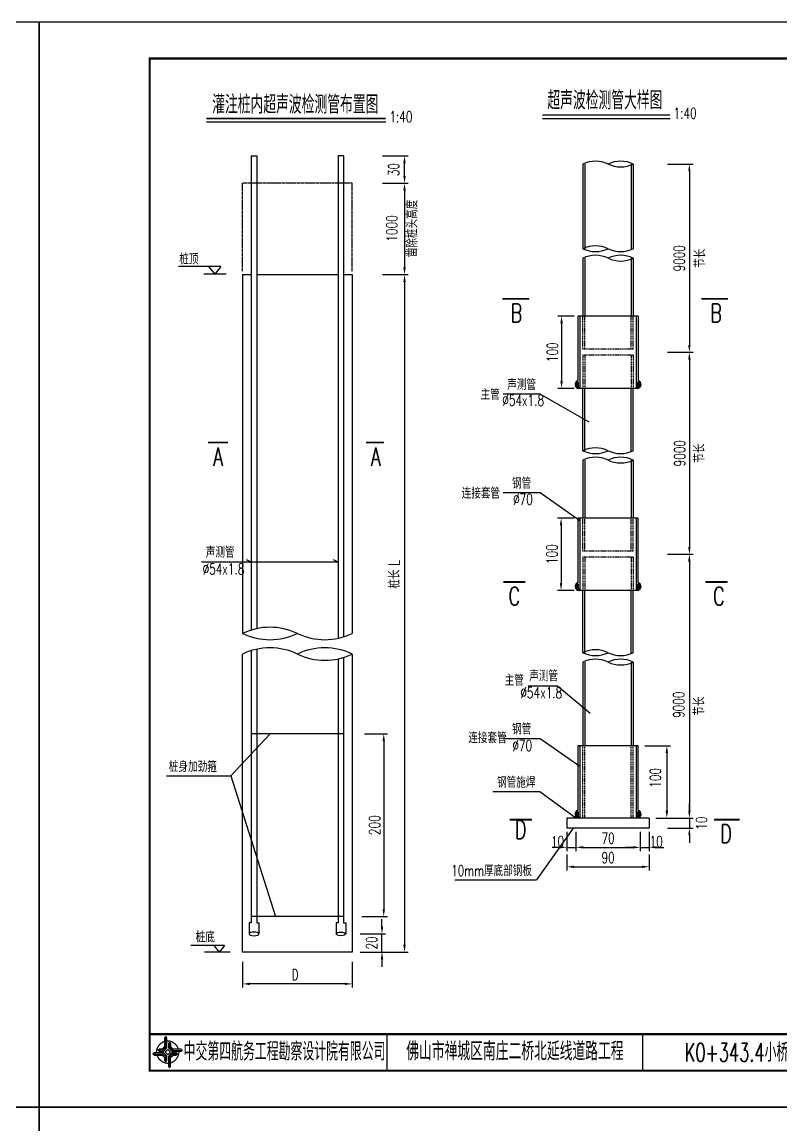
# Model space of a CAD drawing. Header units: millimetres. Extents: x -51 to 12129, y -1309 to -715.
# Drawn here: x 2044.6 to 2252.4, y -1016.5 to -714.7 of the extents above; entities that cross this region are included whole.
import ezdxf
from ezdxf.enums import TextEntityAlignment as Align

# ---------------------------------------------------------------- set-up
doc = ezdxf.new("R2010")
doc.units = ezdxf.units.MM
doc.header["$LTSCALE"] = 0.25
doc.linetypes.add('HIDDEN', pattern=[0.375, 0.25, -0.125])
for name, color, linetype in [('D', 4, 'Continuous'), ('lk', 1, 'Continuous'), ('图框', 7, 'Continuous'), ('尺寸', 7, 'Continuous'), ('尺寸标注', 2, 'Continuous'), ('文字', 7, 'Continuous'), ('文字字符', 7, 'Continuous'), ('标注', 4, 'Continuous'), ('粗', 3, 'Continuous')]:
    doc.layers.add(name, color=color, linetype=linetype)
doc.styles.get("Standard").update_dxf_attribs({"font": 'simplex1.shx', "width": 0.7, "bigfont": 'hztxt.shx'})
doc.dimstyles.new('比例1：40', dxfattribs={"dimscale": 0, "dimtxt": 3, "dimasz": 2, "dimexe": 1, "dimexo": 1, "dimgap": 1, "dimtad": 1, "dimlfac": 4, "dimzin": 13, "dimdsep": 46, "dimtxsty": 'Standard', "dimblk2": 'DIM', "dimcen": -0.09, "dimclrd": 256, "dimclre": 256, "dimclrt": 7, "dimaunit": 1, "dimadec": 5, "dimazin": 0, "dimtfac": 0.0005, "dimtix": 1, "dimtmove": 2, "dimatfit": 3, "dimfxl": 0, "dimtolj": 1, "dimtzin": 13, "dimarcsym": 0})

# ---------------------------------------------------------------- blocks, each defined once
blk = doc.blocks.new('tb')
at = {"lineweight": -3}
h = blk.add_hatch(color=256, dxfattribs=at)
h.paths.add_polyline_path([(-1.23, -0.13), (-3.78, -0.14), (-4.14, -0.41), (-1.4, -0.44), (-0.56, -1.24), (-0.54, -2.62), (-0.27, -2.2), (-0.26, -1.06)])
h.paths.add_polyline_path([(0.13, -1.08), (0.14, -3.86), (0.41, -4.26), (0.44, -1.24), (1.25, -0.43), (2.66, -0.43), (2.26, -0.16), (1.07, -0.15)])
h.paths.add_polyline_path([(1.08, 0.3), (3.62, 0.3), (4.02, 0.56), (1.25, 0.57), (0.43, 1.39), (0.43, 2.8), (0.16, 2.41), (0.15, 1.24)])
h.paths.add_polyline_path([(-0.28, 1.21), (-0.28, 3.99), (-0.56, 4.39), (-0.57, 1.41), (-1.38, 0.6), (-2.74, 0.56), (-2.33, 0.3), (-1.2, 0.29)])
for p, q in [((-0.56, 4.39), (-0.57, 1.41)), ((-1.38, 0.6), (-2.74, 0.56)), ((-0.57, 1.41), (-1.38, 0.6)), ((0.43, 2.8), (0.43, 1.39)), ((0.43, 1.39), (1.25, 0.57)), ((1.25, 0.57), (4.02, 0.56)), ((-4.14, -0.41), (-1.4, -0.44)), ((-1.4, -0.44), (-0.56, -1.24)), ((-0.56, -1.24), (-0.54, -2.62)), ((0.41, -4.26), (0.44, -1.24)), ((0.44, -1.24), (1.25, -0.43)), ((1.25, -0.43), (2.66, -0.43))]:
    blk.add_line(p, q, dxfattribs=at)
at = {"lineweight": -3, "const_width": 0.35, "flags": 128}
for points in [[(-0.9, 3.02, 0.324167), (-3.16, -0.14)], [(2.88, 0.92, 0.324403), (-0.24, 3.15)], [(0.75, -2.86, 0.325418), (3.02, 0.26)], [(-2.98, -0.76, 0.322976), (0.14, -2.98)]]:
    blk.add_lwpolyline(points, format="xyb", dxfattribs=at)
at = {"lineweight": -3, "flags": 128}
for points in [[(-0.9, 3.99), (-0.9, 1.58), (-1.53, 0.91), (-2.34, 0.91), (-2.74, 0.56), (-2.33, 0.3), (-1.2, 0.29), (-0.28, 1.21), (-0.28, 3.99), (-0.56, 4.39)], [(-0.04, 0.77), (0.68, 0.04), (-0.04, -0.69), (-0.77, 0.05)], [(3.62, 0.92), (1.43, 0.92), (0.77, 1.54), (0.77, 2.38), (0.43, 2.8), (0.16, 2.41), (0.15, 1.24), (1.08, 0.3), (3.62, 0.3), (4.02, 0.56)], [(-3.73, -0.76), (-1.54, -0.76), (-0.89, -1.39), (-0.89, -2.21), (-0.54, -2.62), (-0.27, -2.2), (-0.26, -1.06), (-1.23, -0.13), (-3.78, -0.14), (-4.14, -0.41)], [(0.75, -3.85), (0.75, -1.43), (1.4, -0.78), (2.26, -0.78), (2.66, -0.43), (2.26, -0.16), (1.07, -0.15), (0.13, -1.08), (0.14, -3.86), (0.41, -4.26)]]:
    blk.add_lwpolyline(points, close=True, dxfattribs=at)
blk = doc.blocks.new('*D2475')
at = {"layer": 'Defpoints', "color": 0}
for p in [(2104.99, -969.2), (2134.99, -969.2), (2104.99, -977.9)]:
    blk.add_point(p, dxfattribs=at)
at = {"layer": '标注', "lineweight": -2}
for p, q in [((2104.99, -971.9), (2104.99, -978.9)), ((2134.99, -971.9), (2134.99, -978.9)), ((2132.99, -977.9), (2106.99, -977.9))]:
    blk.add_line(p, q, dxfattribs=at)
at = {"layer": '标注'}
for points in [[(2106.99, -977.57), (2106.99, -978.23), (2104.99, -977.9)], [(2132.99, -977.57), (2132.99, -978.23), (2134.99, -977.9)]]:
    blk.add_solid(points, dxfattribs=at)
at = {"layer": '标注', "color": 7, "insert": (2119.38, -975.38), "char_height": 3, "attachment_point": 5}
blk.add_mtext('\\A1;D', dxfattribs=at)
blk = doc.blocks.new('DIM')
blk.add_lwpolyline([(-1, -0.1, 0.2, 0, 0), (0, 0, 0, 0, 0)], format="xyseb")
blk = doc.blocks.new('*D2442')
at = {"layer": 'Defpoints', "color": 0}
for p in [(2137.88, -758.79), (2138.65, -783.79), (2149.32, -783.79)]:
    blk.add_point(p, dxfattribs=at)
at = {"layer": '标注', "lineweight": -2}
for p, q in [((2143.32, -758.79), (2150.32, -758.79)), ((2149.32, -760.79), (2149.32, -781.79)), ((2143.32, -783.79), (2150.32, -783.79))]:
    blk.add_line(p, q, dxfattribs=at)
at = {"layer": '标注'}
for points in [[(2148.99, -760.79), (2149.65, -760.79), (2149.32, -758.79)], [(2148.99, -781.79), (2149.65, -781.79), (2149.32, -783.79)]]:
    blk.add_solid(points, dxfattribs=at)
blk = doc.blocks.new('*D2443')
at = {"layer": 'Defpoints', "color": 0}
for p in [(2134.82, -964.2), (2143.15, -964.2), (2134.92, -969.2)]:
    blk.add_point(p, dxfattribs=at)
at = {"layer": '标注', "lineweight": -2}
for p, q in [((2143.15, -962.2), (2143.15, -960.2)), ((2137.15, -964.2), (2144.15, -964.2)), ((2143.15, -969.2), (2143.15, -964.2)), ((2137.15, -969.2), (2144.15, -969.2)), ((2143.15, -971.2), (2143.15, -973.2))]:
    blk.add_line(p, q, dxfattribs=at)
at = {"layer": '标注'}
for points in [[(2142.82, -962.2), (2143.49, -962.2), (2143.15, -964.2)], [(2142.82, -971.2), (2143.49, -971.2), (2143.15, -969.2)]]:
    blk.add_solid(points, dxfattribs=at)
at = {"layer": '标注', "color": 7, "insert": (2140.31, -966.7), "char_height": 3, "attachment_point": 5, "rotation": 90}
blk.add_mtext('\\A1;20', dxfattribs=at)
blk = doc.blocks.new('*D2444')
at = {"layer": 'Defpoints', "color": 0}
for p in [(2138.65, -783.79), (2139.28, -969.2), (2149.32, -969.2)]:
    blk.add_point(p, dxfattribs=at)
at = {"layer": '标注', "lineweight": -2}
for p, q in [((2143.32, -783.79), (2150.32, -783.79)), ((2149.32, -785.79), (2149.32, -967.2)), ((2143.32, -969.2), (2150.32, -969.2))]:
    blk.add_line(p, q, dxfattribs=at)
at = {"layer": '标注'}
for points in [[(2148.99, -785.79), (2149.65, -785.79), (2149.32, -783.79)], [(2148.99, -967.2), (2149.65, -967.2), (2149.32, -969.2)]]:
    blk.add_solid(points, dxfattribs=at)
at = {"layer": '标注', "color": 7, "insert": (2146.82, -876.5), "char_height": 3, "attachment_point": 5, "rotation": 90}
blk.add_mtext('\\A1;  ', dxfattribs=at)
blk = doc.blocks.new('*D2445')
at = {"layer": 'Defpoints', "color": 0}
for p in [(2137.78, -751.29), (2149.32, -751.29), (2137.88, -758.79)]:
    blk.add_point(p, dxfattribs=at)
at = {"layer": '标注', "lineweight": -2}
for p, q in [((2143.32, -751.29), (2150.32, -751.29)), ((2149.32, -756.79), (2149.32, -753.29)), ((2143.32, -758.79), (2150.32, -758.79))]:
    blk.add_line(p, q, dxfattribs=at)
at = {"layer": '标注'}
for points in [[(2148.99, -753.29), (2149.65, -753.29), (2149.32, -751.29)], [(2148.99, -756.79), (2149.65, -756.79), (2149.32, -758.79)]]:
    blk.add_solid(points, dxfattribs=at)
at = {"layer": '标注', "color": 7, "insert": (2146.34, -755.04), "char_height": 3, "attachment_point": 5, "rotation": 90}
blk.add_mtext('\\A1;30', dxfattribs=at)
blk = doc.blocks.new('*D2446')
at = {"layer": 'Defpoints', "color": 0}
for p in [(2137.37, -909.45), (2132.64, -959.45), (2143.63, -959.45)]:
    blk.add_point(p, dxfattribs=at)
at = {"layer": '标注', "lineweight": -2}
for p, q in [((2138.37, -909.45), (2144.63, -909.45)), ((2143.63, -911.45), (2143.63, -957.45)), ((2137.63, -959.45), (2144.63, -959.45))]:
    blk.add_line(p, q, dxfattribs=at)
at = {"layer": '标注'}
for points in [[(2143.3, -911.45), (2143.97, -911.45), (2143.63, -909.45)], [(2143.3, -957.45), (2143.97, -957.45), (2143.63, -959.45)]]:
    blk.add_solid(points, dxfattribs=at)
at = {"layer": '标注', "color": 7, "insert": (2141.13, -934.45), "char_height": 3, "attachment_point": 5, "rotation": 90}
blk.add_mtext('\\A1;200', dxfattribs=at)
blk = doc.blocks.new('*D2447')
at = {"layer": 'Defpoints', "color": 0}
for p in [(2216.11, -753.51), (2216.11, -805.02), (2227.3, -805.02)]:
    blk.add_point(p, dxfattribs=at)
at = {"layer": '标注', "lineweight": -2}
for p, q in [((2221.3, -753.51), (2228.3, -753.51)), ((2227.3, -755.51), (2227.3, -803.02)), ((2221.3, -805.02), (2228.3, -805.02))]:
    blk.add_line(p, q, dxfattribs=at)
at = {"layer": '标注'}
for points in [[(2226.97, -755.51), (2227.63, -755.51), (2227.3, -753.51)], [(2226.97, -803.02), (2227.63, -803.02), (2227.3, -805.02)]]:
    blk.add_solid(points, dxfattribs=at)
at = {"layer": '标注', "color": 7, "insert": (2224.54, -779.31), "char_height": 3, "attachment_point": 5, "rotation": 90}
blk.add_mtext('\\A1;9000', dxfattribs=at)
blk = doc.blocks.new('*D2448')
at = {"layer": 'Defpoints', "color": 0}
for p in [(2216.11, -805.02), (2213.91, -860.3), (2227.3, -860.3)]:
    blk.add_point(p, dxfattribs=at)
at = {"layer": '标注', "lineweight": -2}
for p, q in [((2221.3, -805.02), (2228.3, -805.02)), ((2227.3, -807.02), (2227.3, -858.3)), ((2221.3, -860.3), (2228.3, -860.3))]:
    blk.add_line(p, q, dxfattribs=at)
at = {"layer": '标注'}
for points in [[(2226.97, -807.02), (2227.63, -807.02), (2227.3, -805.02)], [(2226.97, -858.3), (2227.63, -858.3), (2227.3, -860.3)]]:
    blk.add_solid(points, dxfattribs=at)
at = {"layer": '标注', "color": 7, "insert": (2224.64, -832.66), "char_height": 3, "attachment_point": 5, "rotation": 90}
blk.add_mtext('\\A1;9000', dxfattribs=at)
blk = doc.blocks.new('*D2449')
at = {"layer": 'Defpoints', "color": 0}
for p in [(2213.91, -860.3), (2217.14, -932.52), (2227.3, -932.52)]:
    blk.add_point(p, dxfattribs=at)
at = {"layer": '标注', "lineweight": -2}
for p, q in [((2221.3, -860.3), (2228.3, -860.3)), ((2227.3, -862.3), (2227.3, -930.52)), ((2221.3, -932.52), (2228.3, -932.52))]:
    blk.add_line(p, q, dxfattribs=at)
at = {"layer": '标注'}
for points in [[(2226.97, -862.3), (2227.63, -862.3), (2227.3, -860.3)], [(2226.97, -930.52), (2227.63, -930.52), (2227.3, -932.52)]]:
    blk.add_solid(points, dxfattribs=at)
at = {"layer": '标注', "color": 7, "insert": (2224.4, -901.5), "char_height": 3, "attachment_point": 5, "rotation": 90}
blk.add_mtext('\\A1;9000', dxfattribs=at)
blk = doc.blocks.new('*D2450')
at = {"layer": 'Defpoints', "color": 0}
for p in [(2217.14, -932.52), (2217.06, -935.27), (2227.3, -935.27)]:
    blk.add_point(p, dxfattribs=at)
at = {"layer": '标注', "lineweight": -2}
for p, q in [((2227.3, -930.52), (2227.3, -928.52)), ((2221.3, -932.52), (2228.3, -932.52)), ((2227.3, -932.52), (2227.3, -935.27)), ((2221.3, -935.27), (2228.3, -935.27)), ((2227.3, -937.27), (2227.3, -939.27))]:
    blk.add_line(p, q, dxfattribs=at)
at = {"layer": '标注'}
for points in [[(2226.97, -930.52), (2227.63, -930.52), (2227.3, -932.52)], [(2226.97, -937.27), (2227.63, -937.27), (2227.3, -935.27)]]:
    blk.add_solid(points, dxfattribs=at)
at = {"layer": '标注', "color": 7, "insert": (2230.62, -933.9), "char_height": 3, "attachment_point": 5, "rotation": 90}
blk.add_mtext('\\A1;10', dxfattribs=at)
blk = doc.blocks.new('*D2451')
at = {"layer": 'Defpoints', "color": 0}
for p in [(2196.79, -850.4), (2192.18, -870.2), (2196.79, -870.2)]:
    blk.add_point(p, dxfattribs=at)
at = {"layer": '标注', "lineweight": -2}
for p, q in [((2195.79, -850.4), (2191.18, -850.4)), ((2192.18, -852.4), (2192.18, -868.2)), ((2195.79, -870.2), (2191.18, -870.2))]:
    blk.add_line(p, q, dxfattribs=at)
at = {"layer": '标注'}
for points in [[(2191.84, -852.4), (2192.51, -852.4), (2192.18, -850.4)], [(2191.84, -868.2), (2192.51, -868.2), (2192.18, -870.2)]]:
    blk.add_solid(points, dxfattribs=at)
at = {"layer": '标注', "color": 7, "insert": (2189.68, -860.3), "char_height": 3, "attachment_point": 5, "rotation": 90}
blk.add_mtext('\\A1;100', dxfattribs=at)
blk = doc.blocks.new('*D2452')
at = {"layer": 'Defpoints', "color": 0}
for p in [(2196.79, -795.12), (2192.31, -814.92), (2196.79, -814.92)]:
    blk.add_point(p, dxfattribs=at)
at = {"layer": '标注', "lineweight": -2}
for p, q in [((2195.79, -795.12), (2191.31, -795.12)), ((2192.31, -797.12), (2192.31, -812.92)), ((2195.79, -814.92), (2191.31, -814.92))]:
    blk.add_line(p, q, dxfattribs=at)
at = {"layer": '标注'}
for points in [[(2191.98, -797.12), (2192.65, -797.12), (2192.31, -795.12)], [(2191.98, -812.92), (2192.65, -812.92), (2192.31, -814.92)]]:
    blk.add_solid(points, dxfattribs=at)
at = {"layer": '标注', "color": 7, "insert": (2189.81, -805.02), "char_height": 3, "attachment_point": 5, "rotation": 90}
blk.add_mtext('\\A1;100', dxfattribs=at)
blk = doc.blocks.new('*D2453')
at = {"layer": 'Defpoints', "color": 0}
for p in [(2213.29, -912.72), (2217.14, -932.52), (2221.13, -932.52)]:
    blk.add_point(p, dxfattribs=at)
at = {"layer": '标注', "lineweight": -2}
for p, q in [((2215.13, -912.72), (2222.13, -912.72)), ((2221.13, -914.72), (2221.13, -930.52)), ((2218.14, -932.52), (2222.13, -932.52))]:
    blk.add_line(p, q, dxfattribs=at)
at = {"layer": '标注'}
for points in [[(2220.8, -914.72), (2221.47, -914.72), (2221.13, -912.72)], [(2220.8, -930.52), (2221.47, -930.52), (2221.13, -932.52)]]:
    blk.add_solid(points, dxfattribs=at)
at = {"layer": '标注', "color": 7, "insert": (2217.98, -921.52), "char_height": 3, "attachment_point": 5, "rotation": 90}
blk.add_mtext('\\A1;100', dxfattribs=at)
blk = doc.blocks.new('*D2454')
at = {"layer": 'Defpoints', "color": 0}
for p in [(2193.74, -935.27), (2196.24, -935.27), (2196.24, -940.53)]:
    blk.add_point(p, dxfattribs=at)
at = {"layer": '标注', "lineweight": -2}
for p, q in [((2193.74, -936.27), (2193.74, -941.53)), ((2196.24, -936.27), (2196.24, -941.53)), ((2191.74, -940.53), (2189.74, -940.53)), ((2193.74, -940.53), (2196.24, -940.53)), ((2198.24, -940.53), (2200.24, -940.53))]:
    blk.add_line(p, q, dxfattribs=at)
at = {"layer": '标注'}
for points in [[(2191.74, -940.19), (2191.74, -940.86), (2193.74, -940.53)], [(2198.24, -940.19), (2198.24, -940.86), (2196.24, -940.53)]]:
    blk.add_solid(points, dxfattribs=at)
at = {"layer": '标注', "color": 7, "insert": (2191.23, -938.94), "char_height": 3, "attachment_point": 5}
blk.add_mtext('\\A1;10', dxfattribs=at)
blk = doc.blocks.new('*D2455')
at = {"layer": 'Defpoints', "color": 0}
for p in [(2196.24, -935.27), (2213.84, -935.27), (2213.84, -940.53)]:
    blk.add_point(p, dxfattribs=at)
at = {"layer": '标注', "lineweight": -2}
for p, q in [((2196.24, -936.27), (2196.24, -941.53)), ((2213.84, -936.27), (2213.84, -941.53)), ((2198.24, -940.53), (2211.84, -940.53))]:
    blk.add_line(p, q, dxfattribs=at)
at = {"layer": '标注'}
for points in [[(2198.24, -940.19), (2198.24, -940.86), (2196.24, -940.53)], [(2211.84, -940.19), (2211.84, -940.86), (2213.84, -940.53)]]:
    blk.add_solid(points, dxfattribs=at)
at = {"layer": '标注', "color": 7, "insert": (2205.04, -938.03), "char_height": 3, "attachment_point": 5}
blk.add_mtext('\\A1;70', dxfattribs=at)
blk = doc.blocks.new('*D2456')
at = {"layer": 'Defpoints', "color": 0}
for p in [(2213.84, -935.27), (2216.34, -935.27), (2216.34, -940.53)]:
    blk.add_point(p, dxfattribs=at)
at = {"layer": '标注', "lineweight": -2}
for p, q in [((2213.84, -936.27), (2213.84, -941.53)), ((2216.34, -936.27), (2216.34, -941.53)), ((2211.84, -940.53), (2209.84, -940.53)), ((2213.84, -940.53), (2216.34, -940.53)), ((2218.34, -940.53), (2220.34, -940.53))]:
    blk.add_line(p, q, dxfattribs=at)
at = {"layer": '标注'}
for points in [[(2211.84, -940.19), (2211.84, -940.86), (2213.84, -940.53)], [(2218.34, -940.19), (2218.34, -940.86), (2216.34, -940.53)]]:
    blk.add_solid(points, dxfattribs=at)
at = {"layer": '标注', "color": 7, "insert": (2218.24, -938.94), "char_height": 3, "attachment_point": 5}
blk.add_mtext('\\A1;10', dxfattribs=at)
blk = doc.blocks.new('*D2457')
at = {"layer": 'Defpoints', "color": 0}
for p in [(2193.74, -941.53), (2216.34, -941.53), (2216.34, -945.85)]:
    blk.add_point(p, dxfattribs=at)
at = {"layer": '标注', "lineweight": -2}
for p, q in [((2193.74, -942.53), (2193.74, -946.85)), ((2216.34, -942.53), (2216.34, -946.85)), ((2195.74, -945.85), (2214.34, -945.85))]:
    blk.add_line(p, q, dxfattribs=at)
at = {"layer": '标注'}
for points in [[(2195.74, -945.52), (2195.74, -946.18), (2193.74, -945.85)], [(2214.34, -945.52), (2214.34, -946.18), (2216.34, -945.85)]]:
    blk.add_solid(points, dxfattribs=at)
at = {"layer": '标注', "color": 7, "insert": (2205.04, -943.35), "char_height": 3, "attachment_point": 5}
blk.add_mtext('\\A1;90', dxfattribs=at)
blk = doc.blocks.new('123')
at = {"layer": '图框', "color": 2}
blk.add_lwpolyline([(369.33, -1011.65), (369.33, -714.65), (-50.67, -714.65), (-50.67, -1011.65)], close=True, dxfattribs=at)

msp = doc.modelspace()

# ---------------------------------------------------------------- hatches: boundary and pattern name
for points in [[(2197.08724, -813.05627), (2197.08724, -814.62223, -0.414213562), (2196.30426, -813.83925, -0.414213562)], [(2212.98724, -813.05627), (2212.98724, -814.62223, 0.414213562), (2213.77022, -813.83925, 0.414213562)], [(2197.08724, -868.33127), (2197.08724, -869.89723, -0.414213562), (2196.30426, -869.11425, -0.414213562)], [(2212.98724, -868.33127), (2212.98724, -869.89723, 0.414213562), (2213.77022, -869.11425, 0.414213562)], [(2197.08724, -930.65627), (2197.08724, -932.22223, -0.414213562), (2196.30426, -931.43925, -0.414213562)], [(2212.98724, -930.65627), (2212.98724, -932.22223, 0.414213562), (2213.77022, -931.43925, 0.414213562)]]:
    msp.add_hatch(color=3).paths.add_polyline_path(points)

# ---------------------------------------------------------------- linework, layer by layer
for p, q in [((2095.10448, -742.00066), (2144.20173, -742.00066)), ((2187.06428, -741.05033), (2222.0048, -741.05033))]:
    msp.add_line(p, q)
at = {"color": 1}
for p, q in [((2107.34385, -751.29019), (2107.34362, -881.07529)), ((2107.34385, -751.29019), (2108.84385, -751.29019)), ((2108.84385, -751.29019), (2108.84362, -880.68262)), ((2131.13832, -751.29019), (2131.13856, -883.31503)), ((2132.63832, -751.29019), (2131.13832, -751.29019)), ((2132.63832, -751.29019), (2132.63856, -882.92131)), ((2107.34385, -886.69766), (2107.34385, -961.20462)), ((2108.84385, -886.30398), (2108.84385, -961.20462)), ((2131.13832, -888.93679), (2131.13832, -961.20462)), ((2132.63832, -888.54416), (2132.63832, -961.20462)), ((2132.63832, -909.45462), (2107.34385, -909.45462)), ((2132.63832, -959.45462), (2107.34385, -959.45462)), ((2107.34385, -961.20462), (2106.77368, -961.20462)), ((2106.77368, -961.20462), (2106.77368, -964.20462)), ((2108.84385, -961.20462), (2109.41401, -961.20462)), ((2109.41401, -961.20462), (2109.41401, -964.20462)), ((2131.13832, -961.20462), (2130.56816, -961.20462)), ((2130.56816, -961.20462), (2130.56816, -964.20462)), ((2132.63832, -961.20462), (2133.20849, -961.20462)), ((2133.20849, -961.20462), (2133.20849, -964.20462))]:
    msp.add_line(p, q, dxfattribs=at)
at = {"color": 3}
for p, q in [((2198.16224, -753.51177), (2198.16224, -776.69723)), ((2198.66224, -753.51177), (2198.66224, -776.69723)), ((2211.41224, -753.51177), (2211.41224, -776.69723)), ((2211.91224, -753.51177), (2211.91224, -776.69723)), ((2198.16224, -779.2754), (2198.16224, -795.12223)), ((2198.66224, -779.2754), (2198.66224, -795.12223)), ((2211.41224, -779.2755), (2211.41224, -795.12223)), ((2211.91224, -779.2755), (2211.91224, -795.12223)), ((2213.28724, -795.12223), (2196.78724, -795.12223)), ((2196.78724, -795.12223), (2196.78724, -812.79865)), ((2197.28724, -795.12223), (2197.28724, -814.92223)), ((2212.78724, -814.92223), (2212.78724, -795.12223)), ((2213.28724, -795.12223), (2213.28724, -812.79865)), ((2212.98724, -814.92223), (2197.08724, -814.92223)), ((2198.16224, -831.97223), (2198.16224, -814.92223)), ((2198.66224, -831.97223), (2198.66224, -814.92223)), ((2211.41224, -831.97223), (2211.41224, -814.92223)), ((2211.91224, -831.97223), (2211.91224, -814.92223)), ((2198.16224, -834.55032), (2198.16224, -850.39723)), ((2198.66224, -834.55032), (2198.66224, -850.39723)), ((2211.41224, -834.55032), (2211.41224, -850.39723)), ((2211.91224, -834.55032), (2211.91224, -850.39723)), ((2213.28724, -850.39723), (2196.78724, -850.39723)), ((2196.78724, -850.39723), (2196.78724, -868.07365)), ((2197.28724, -850.39723), (2197.28724, -870.19723)), ((2212.78724, -870.19723), (2212.78724, -850.39723)), ((2213.28724, -868.07365), (2213.28724, -850.39723)), ((2212.98724, -870.19723), (2197.08724, -870.19723)), ((2198.16224, -887.24723), (2198.16224, -870.19723)), ((2198.66224, -887.24723), (2198.66224, -870.19723)), ((2211.41224, -887.24723), (2211.41224, -870.19723)), ((2211.91224, -887.24723), (2211.91224, -870.19723)), ((2198.16224, -889.82532), (2198.16224, -912.72223)), ((2198.66224, -889.82532), (2198.66224, -912.72223)), ((2211.41224, -889.82532), (2211.41224, -912.72223)), ((2211.91224, -889.82532), (2211.91224, -912.72223)), ((2213.28724, -912.72223), (2196.78724, -912.72223)), ((2196.78724, -912.72223), (2196.78724, -930.39865)), ((2197.28724, -912.72223), (2197.28724, -932.52223)), ((2212.78724, -932.52223), (2212.78724, -912.72223)), ((2213.28724, -930.39865), (2213.28724, -912.72223)), ((2193.73724, -932.52223), (2193.73724, -935.27223)), ((2216.33724, -932.52223), (2193.73724, -932.52223)), ((2196.78724, -932.47985), (2196.78724, -932.52223)), ((2216.33724, -932.52223), (2196.78724, -932.52223)), ((2213.28724, -932.52223), (2213.28724, -932.47985)), ((2216.33724, -932.52223), (2216.33724, -935.27223)), ((2216.33724, -935.27223), (2193.73724, -935.27223))]:
    msp.add_line(p, q, dxfattribs=at)
at = {"const_width": 0.4}
for points in [[(2095.10448, -741.03816), (2144.20173, -741.03816)], [(2187.06428, -740.08783), (2222.0048, -740.08783)]]:
    msp.add_lwpolyline(points, dxfattribs=at)
at = {"color": 3}
for centre, radius, start, end in [((2197.08724, -813.83925), 1.08298, 106.0820002, 270), ((2197.08724, -813.83925), 0.78298, 112.5289604, 270), ((2212.98724, -813.83925), 1.08298, 270, 73.9179998), ((2212.98724, -813.83925), 0.78298, 270, 67.4710396), ((2197.08724, -869.11425), 1.08298, 106.0820002, 270), ((2197.08724, -869.11425), 0.78298, 112.5289604, 270), ((2212.98724, -869.11425), 1.08298, 270, 73.9179998), ((2212.98724, -869.11425), 0.78298, 270, 67.4710396), ((2197.08724, -931.43925), 1.08298, 106.0820002, 270), ((2197.08724, -931.43925), 0.78298, 112.5289604, 270), ((2212.98724, -931.43925), 1.08298, 270, 73.9179998), ((2212.98724, -931.43925), 0.78298, 270, 67.4710396)]:
    msp.add_arc(centre, radius, start, end, dxfattribs=at)
at = {"color": 1, "extrusion": (0, 0, -1)}
msp.add_ellipse((2108.09385, -964.20462), major_axis=(-1.32017, 0), ratio=0.378740458, dxfattribs=at)
at = {"color": 1}
msp.add_ellipse((2131.88832, -964.20462), major_axis=(1.32017, 0), ratio=0.378740458, dxfattribs=at)
at = {"layer": 'D', "color": 3, "linetype": 'HIDDEN'}
for p, q in [((2134.99109, -758.79019), (2104.99109, -758.79019)), ((2104.99109, -782.87474), (2104.99109, -758.79019)), ((2134.99109, -782.87474), (2134.99109, -758.79019))]:
    msp.add_line(p, q, dxfattribs=at)
at = {"layer": 'lk', "color": 3}
for centre, radius, start, end in [((2201.59953, -760.67642), 7.94661, 64.3681726, 115.6302909), ((2208.47473, -760.69861), 7.96662, 64.4387503, 115.5627863), ((2208.47473, -746.32502), 7.96662, 244.4372137, 295.5612497), ((2201.59959, -783.88388), 7.96639, 64.4368281, 115.5624744), ((2201.59959, -769.51077), 7.96639, 244.4375256, 295.5631719), ((2201.59953, -786.44014), 7.94661, 64.3681726, 115.6302909), ((2208.4746, -769.53224), 7.94699, 244.3705228, 295.6308354), ((2208.47473, -786.46234), 7.96662, 64.4387503, 115.5627863), ((2208.47473, -772.08875), 7.96662, 244.4372137, 295.5612497), ((2201.59969, -839.15875), 7.96639, 64.4368281, 115.5624744), ((2201.59969, -824.78563), 7.96639, 244.4375256, 295.5631719), ((2208.47471, -824.8071), 7.94699, 244.3705228, 295.6308354), ((2201.59964, -841.71501), 7.94661, 64.3681726, 115.6302909), ((2208.47483, -841.7372), 7.96662, 64.4387503, 115.5627863), ((2208.47483, -827.36361), 7.96662, 244.4372137, 295.5612497), ((2112.49099, -897.67682), 17.38121, 64.4368281, 115.5624744), ((2112.49099, -866.3173), 17.38121, 244.4375256, 295.5631719), ((2127.49102, -866.36414), 17.33889, 244.3705228, 295.6308354), ((2112.49088, -903.25411), 17.33805, 64.3681726, 115.6302909), ((2127.49129, -903.30254), 17.38172, 64.4387503, 115.5627863), ((2201.59969, -894.43375), 7.96639, 64.4368281, 115.5624744), ((2201.59969, -880.06063), 7.96639, 244.4375256, 295.5631719), ((2208.47471, -880.0821), 7.94699, 244.3705228, 295.6308354), ((2127.49129, -871.94198), 17.38172, 244.4372137, 295.5612497), ((2201.59964, -896.99001), 7.94661, 64.3681726, 115.6302909), ((2208.47483, -897.0122), 7.96662, 64.4387503, 115.5627863), ((2208.47483, -882.63861), 7.96662, 244.4372137, 295.5612497)]:
    msp.add_arc(centre, radius, start, end, dxfattribs=at)
at = {"layer": '图框', "linetype": 'Continuous', "const_width": 0.6}
for points in [[(2459.54252, -724.65472), (2079.54252, -724.65472), (2079.54252, -1001.65472), (2459.54252, -1001.65472), (2459.54252, -724.65472)], [(2079.54252, -991.65472), (2459.54252, -991.65472)]]:
    msp.add_lwpolyline(points, dxfattribs=at)
at = {"layer": '图框', "const_width": 0.4}
for points in [[(2144.54252, -991.65472), (2144.54252, -1001.65472)], [(2214.54252, -1001.65472), (2214.54252, -991.65472)]]:
    msp.add_lwpolyline(points, dxfattribs=at)
at = {"layer": '尺寸'}
for p, q in [((2099.07608, -781.56901), (2087.44182, -781.56901)), ((2095.6398, -781.56901), (2097.35852, -783.66707)), ((2099.07608, -781.56901), (2097.35736, -783.66707)), ((2100.48553, -783.66707), (2094.4053, -783.66707)), ((2199.86849, -824.1576), (2186.46546, -816.51586)), ((2197.27523, -851.18334), (2186.46546, -843.54159)), ((2131.13832, -862.49662), (2093.75315, -862.49662)), ((2107.34365, -862.49662), (2106.04847, -861.79521)), ((2131.13832, -862.49662), (2129.84315, -861.79521)), ((2191.23709, -896.36021), (2200.17436, -903.76619)), ((2101.80552, -920.93322), (2112.52252, -909.45462)), ((2084.18831, -920.93322), (2101.80552, -920.93322)), ((2101.80552, -920.93322), (2113.95946, -959.45462)), ((2196.23724, -932.52223), (2186.35848, -925.36237)), ((2099.9952, -967.42109), (2090.80553, -967.42109)), ((2097.14856, -967.42109), (2098.56138, -969.18534)), ((2099.98964, -967.42109), (2098.57682, -969.18534)), ((2101.54628, -969.20462), (2094.58284, -969.20462))]:
    msp.add_line(p, q, dxfattribs=at)
at = {"layer": '尺寸标注', "color": 7}
for p, q in [((2186.46546, -816.51586), (2176.33737, -816.51586)), ((2186.46546, -843.54159), (2176.33737, -843.54159)), ((2183.18946, -896.36021), (2191.23709, -896.36021)), ((2186.46546, -910.80133), (2176.33737, -910.80133)), ((2197.27523, -918.44308), (2186.46546, -910.80133)), ((2186.35848, -925.36237), (2173.45423, -925.36237)), ((2195.46677, -935.27223), (2185.48632, -949.42521)), ((2163.06542, -949.42521), (2185.48632, -949.42521))]:
    msp.add_line(p, q, dxfattribs=at)
at = {"layer": '文字'}
for p, q in [((2176.17665, -790.40726), (2183.42665, -790.40726)), ((2237.85692, -790.40726), (2230.60692, -790.40726)), ((2095.56911, -829.70384), (2100.94706, -829.70384)), ((2143.64322, -829.70384), (2138.77846, -829.70384)), ((2176.38594, -867.90726), (2182.38248, -867.90726)), ((2231.73185, -867.90726), (2237.72838, -867.90726)), ((2178.14408, -932.95593), (2184.14062, -932.95593)), ((2234.11252, -932.95593), (2240.10905, -932.95593))]:
    msp.add_line(p, q, dxfattribs=at)
at = {"layer": '文字', "const_width": 0.5}
for points in [[(2176.17665, -790.40726), (2183.42665, -790.40726)], [(2230.60692, -790.40726), (2237.85692, -790.40726)], [(2095.56911, -829.70384), (2100.94706, -829.70384)], [(2138.77846, -829.70384), (2143.64322, -829.70384)], [(2176.38594, -867.90726), (2182.38248, -867.90726)], [(2231.73185, -867.90726), (2237.72838, -867.90726)], [(2178.14408, -932.95593), (2184.14062, -932.95593)], [(2234.11252, -932.95593), (2241.03885, -932.95593)]]:
    msp.add_lwpolyline(points, dxfattribs=at)
at = {"layer": '粗'}
for p, q in [((2104.99109, -783.79019), (2104.99132, -881.99688)), ((2104.99109, -783.79019), (2107.3438, -783.79019)), ((2108.8438, -783.79019), (2131.13837, -783.79019)), ((2132.63832, -783.79019), (2134.99109, -783.79019)), ((2134.99109, -783.79019), (2134.99132, -881.99688)), ((2104.99109, -969.20462), (2104.99109, -887.62206)), ((2134.99109, -887.62206), (2134.99109, -969.20462)), ((2134.99109, -969.20462), (2104.99109, -969.20462))]:
    msp.add_line(p, q, dxfattribs=at)
at = {"layer": '粗', "linetype": 'HIDDEN', "ltscale": 5}
for p, q in [((2198.16224, -804.19723), (2198.16224, -795.12223)), ((2198.66224, -804.19723), (2198.66224, -795.12223)), ((2211.41224, -804.19723), (2211.41224, -795.12223)), ((2211.91224, -804.19723), (2211.91224, -795.12223)), ((2211.91224, -804.19723), (2198.16224, -804.19723)), ((2211.91224, -805.84723), (2198.16224, -805.84723)), ((2198.16224, -805.84723), (2198.16224, -814.92223)), ((2198.66224, -805.84723), (2198.66224, -814.92223)), ((2211.41224, -805.84723), (2211.41224, -814.92223)), ((2211.91224, -805.84723), (2211.91224, -814.92223)), ((2198.16224, -859.47223), (2198.16224, -850.39723)), ((2198.66224, -859.47223), (2198.66224, -850.39723)), ((2211.41224, -859.47223), (2211.41224, -850.39723)), ((2211.91224, -859.47223), (2211.91224, -850.39723)), ((2211.91224, -859.47223), (2198.16224, -859.47223)), ((2211.91224, -861.12223), (2198.16224, -861.12223)), ((2198.16224, -861.12223), (2198.16224, -870.19723)), ((2198.66224, -861.12223), (2198.66224, -870.19723)), ((2211.41224, -861.12223), (2211.41224, -870.19723)), ((2211.91224, -861.12223), (2211.91224, -870.19723)), ((2198.16224, -932.52223), (2198.16224, -912.72223)), ((2198.66224, -932.52223), (2198.66224, -912.72223)), ((2211.41224, -932.52223), (2211.41224, -912.72223)), ((2211.91224, -932.52223), (2211.91224, -912.72223))]:
    msp.add_line(p, q, dxfattribs=at)

# ---------------------------------------------------------------- block references
at = {"layer": '图框', "lineweight": -3}
msp.add_blockref('tb', (2084.53825, -996.64938), dxfattribs=at)
at = {"layer": '标注'}
for p in [(1680, 0), (2100, 0), (1680, -297), (2100, -297)]:
    msp.add_blockref('123', p, dxfattribs=at)

# ---------------------------------------------------------------- texts
at = {"layer": '图框'}
for s, width, p in [('中交第四航务工程勘察设计院有限公司', 0.65, (2116.47336, -996.40628)), ('佛山市禅城区南庄二桥北延线道路工程', 0.7, (2179.54252, -996.34002))]:
    msp.add_text(s, height=5, dxfattribs=dict(at, width=width)).set_placement(p, align=Align.MIDDLE_CENTER)
at = {"layer": '图框', "width": 0.65}
msp.add_attdef('K0+343.4小桥 桩基设计图', text='图 纸 名 称', height=5, dxfattribs=at).set_placement((2249.45368, -996.65472), align=Align.MIDDLE_CENTER)
at = {"layer": '尺寸标注', "color": 7}
for s, width, p in [('桩顶', 0.8, (2087.64028, -781.00302)), ('%%C54x1.8', 0.7, (2176.08336, -819.65183)), ('%%C70', 0.7, (2179.04312, -846.74808)), ('%%C54x1.8', 0.7, (2094.03898, -865.85861)), ('%%C54x1.8', 0.7, (2181.04409, -899.69014)), ('%%C70', 0.7, (2178.85374, -914.17923)), ('桩身加劲箍', 0.8, (2084.76932, -919.91738)), ('桩底', 0.8, (2092.12564, -966.56977))]:
    msp.add_text(s, height=3, dxfattribs=dict(at, width=width)).set_placement(p)
at = {"layer": '尺寸标注', "color": 7, "char_height": 3, "attachment_point": 5}
for s, insert in [('主管', (2172.77435, -816.56605)), ('声测管', (2181.3744, -813.86614)), ('钢管', (2181.3744, -840.89187)), ('连接套管', (2170.22448, -843.59179)), ('声测管', (2098.82827, -859.74928)), ('主管', (2179.37108, -894.82397)), ('声测管', (2187.41589, -893.58082)), ('钢管', (2181.3744, -908.15161)), ('连接套管', (2172.03227, -910.53586)), ('钢管施焊', (2179.90756, -922.72929)), ('10mm厚底部钢板', (2173.14309, -946.92049))]:
    msp.add_mtext(s, dxfattribs=dict(at, insert=insert))
at = {"layer": '文字', "color": 7, "width": 0.7}
for s, p in [('超声波检测管大样图', (2188.42572, -738.56267)), ('灌注桩内超声波检测管布置图', (2096.65753, -739.72396)), ('B', (2178.40221, -796.78243)), ('B', (2233.07307, -796.78243)), ('A', (2096.97968, -836.07901)), ('A', (2140.10947, -836.07901)), ('C', (2177.79652, -874.28243)), ('C', (2233.80357, -874.28243)), ('D', (2179.55466, -938.20535)), ('D', (2235.80466, -939.28677))]:
    msp.add_text(s, height=5, dxfattribs=at).set_placement(p)
at = {"layer": '文字', "char_height": 3, "attachment_point": 5, "rotation": 90}
for s, insert in [('凿除桩头高度', (2151.36968, -771.14816)), ('1000', (2145.84004, -771.14816)), ('节长', (2230.18839, -779.30222)), ('节长', (2230.01023, -832.64995)), ('L', (2146.46667, -862.66817)), ('桩长', (2146.52375, -867.13027)), ('节长', (2229.949, -901.86552))]:
    msp.add_mtext(s, dxfattribs=dict(at, insert=insert))
at = {"layer": '文字字符', "width": 0.7}
for p in [(2148.33523, -742.07017), (2226.13829, -741.11983)]:
    msp.add_text('1:40', height=3, dxfattribs=at).set_placement(p, align=Align.CENTER)

# ---------------------------------------------------------------- dimensions: what is measured, and where the dimension line sits
at = {"layer": '标注'}
for base, p1, p2, picture, middle in [((2149.32082, -751.29019), (2137.88266, -758.79019), (2137.7841, -751.29019), '*D2445', (2146.33931, -755.04019)), ((2143.15199, -964.20462), (2134.91896, -969.20462), (2134.8229, -964.20462), '*D2443', (2140.308, -966.70462))]:
    dim = msp.add_linear_dim(base=base, p1=p1, p2=p2, angle=270, dimstyle='比例1：40', override={"dimscale": 1}, dxfattribs=at)
    dim.commit()
    dim.dimension.update_dxf_attribs({"geometry": picture, "text_midpoint": middle, "dimtype": 160})
for base, p1, p2, text, picture, middle in [((2227.29845, -805.02223), (2216.11224, -753.51177), (2216.11224, -805.02223), '9000', '*D2447', (2224.54192, -779.30973)), ((2227.29845, -860.29723), (2216.11224, -805.02223), (2213.91224, -860.29723), '9000', '*D2448', (2224.64113, -832.65973)), ((2227.29845, -932.52223), (2213.91224, -860.29723), (2217.13583, -932.52223), '9000', '*D2449', (2224.39715, -901.50325)), ((2221.13418, -932.52223), (2213.28724, -912.72223), (2217.13583, -932.52223), '100', '*D2453', (2217.98463, -921.52223)), ((2227.29845, -935.27223), (2217.13583, -932.52223), (2217.06483, -935.27223), '10', '*D2450', (2230.62086, -933.89723))]:
    dim = msp.add_linear_dim(base=base, p1=p1, p2=p2, angle=90, text=text, dimstyle='比例1：40', override={"dimscale": 1}, dxfattribs=at)
    dim.commit()
    dim.dimension.update_dxf_attribs({"geometry": picture, "text_midpoint": middle, "dimtype": 160})
for base, p1, p2, angle, text, picture, middle in [((2149.32082, -783.79019), (2137.88266, -758.79019), (2138.65326, -783.79019), 270, ' ', '*D2442', (2149.32082, -771.29019)), ((2149.32082, -969.20462), (2138.65326, -783.79019), (2139.27826, -969.20462), 270, '  ', '*D2444', (2146.82082, -876.49741)), ((2192.31458, -814.92223), (2196.78724, -795.12223), (2196.78724, -814.92223), 90, '100', '*D2452', (2189.81458, -805.02223)), ((2192.17584, -870.19723), (2196.78724, -850.39723), (2196.78724, -870.19723), 90, '100', '*D2451', (2189.67584, -860.29723))]:
    dim = msp.add_linear_dim(base=base, p1=p1, p2=p2, angle=angle, text=text, dimstyle='比例1：40', override={"dimscale": 1}, dxfattribs=at)
    dim.commit()
    dim.dimension.update_dxf_attribs({"geometry": picture, "text_midpoint": middle})
dim = msp.add_linear_dim(base=(2143.63421, -959.45462), p1=(2137.36795, -909.45462), p2=(2132.63832, -959.45462), angle=90, dimstyle='比例1：40', override={"dimscale": 1}, dxfattribs=at)
dim.commit()
dim.dimension.update_dxf_attribs({"geometry": '*D2446', "text_midpoint": (2141.13421, -934.45462)})
for base, p1, p2, text, picture, middle in [((2196.23724, -940.52727), (2193.73724, -935.27223), (2196.23724, -935.27223), '10', '*D2454', (2191.22655, -938.93727)), ((2216.33724, -940.52727), (2213.83724, -935.27223), (2216.33724, -935.27223), '10', '*D2456', (2218.23688, -938.93727)), ((2104.99109, -977.90039), (2134.99109, -969.20462), (2104.99109, -969.20462), 'D', '*D2475', (2119.37623, -975.38355))]:
    dim = msp.add_linear_dim(base=base, p1=p1, p2=p2, text=text, dimstyle='比例1：40', override={"dimscale": 1}, dxfattribs=at)
    dim.commit()
    dim.dimension.update_dxf_attribs({"geometry": picture, "text_midpoint": middle, "dimtype": 160})
for base, p1, p2, text, picture, middle in [((2213.83724, -940.52727), (2196.23724, -935.27223), (2213.83724, -935.27223), '70', '*D2455', (2205.03724, -938.02727)), ((2216.33724, -945.84907), (2193.73724, -941.52727), (2216.33724, -941.52727), '90', '*D2457', (2205.03724, -943.34907))]:
    dim = msp.add_linear_dim(base=base, p1=p1, p2=p2, text=text, dimstyle='比例1：40', override={"dimscale": 1}, dxfattribs=at)
    dim.commit()
    dim.dimension.update_dxf_attribs({"geometry": picture, "text_midpoint": middle})

doc.saveas('drawing.dxf')
